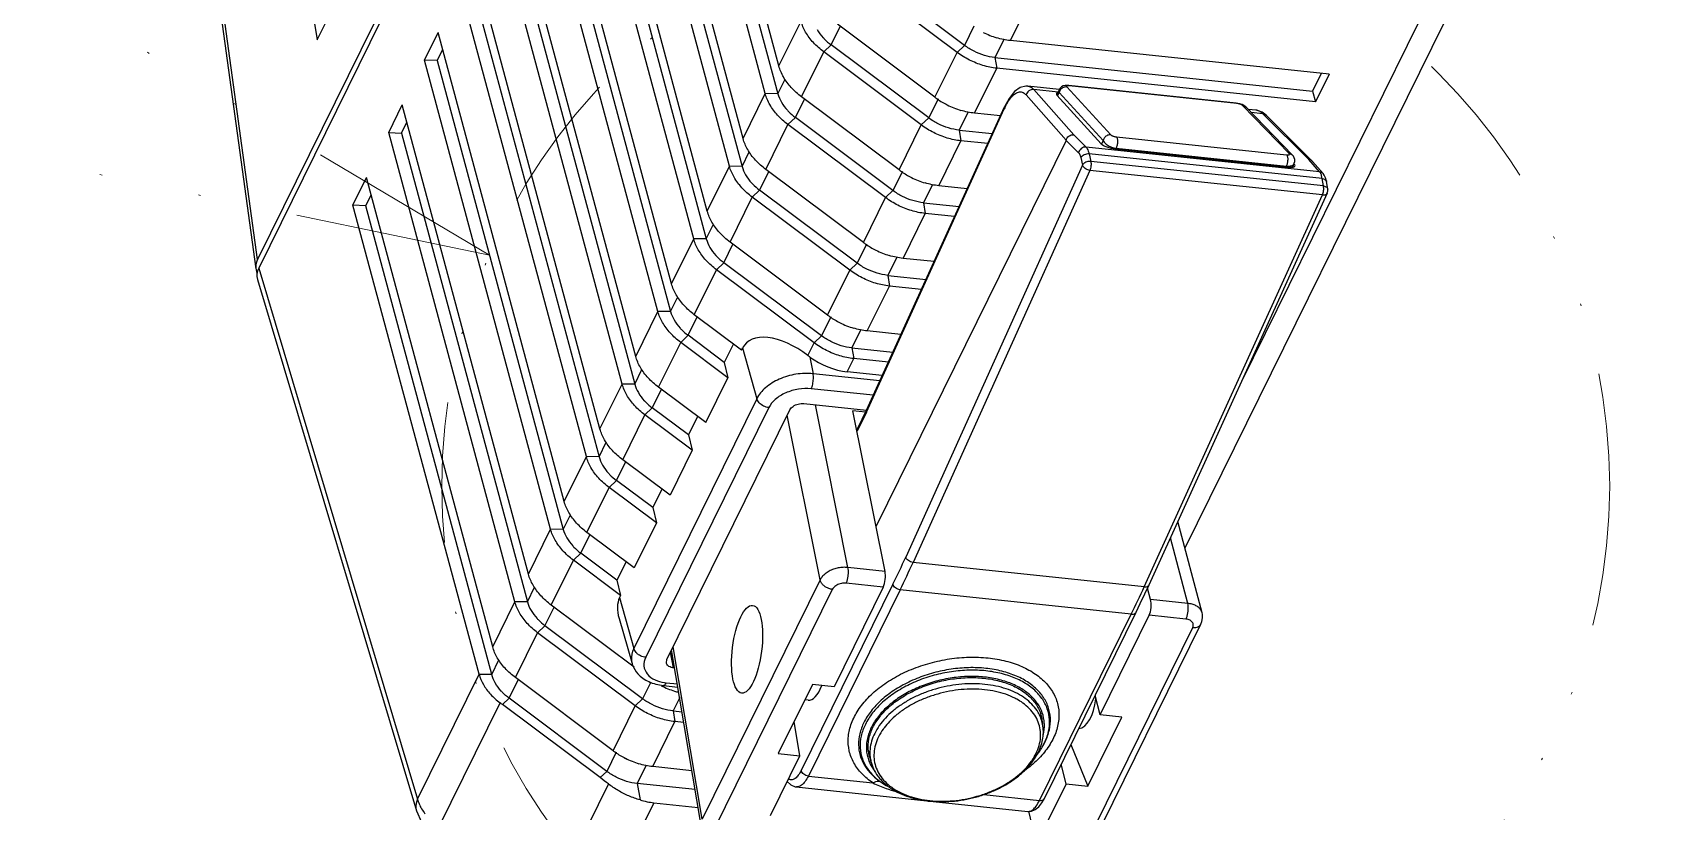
# Model space of a CAD drawing. Header units: millimetres. Extents: x 10368 to 13229, y -13270 to -11269.
# Drawn here: x 12134.3 to 12207.5, y -13121.9 to -13086.6 of the extents above; entities that cross this region are included whole.
import ezdxf

# ---------------------------------------------------------------- set-up
doc = ezdxf.new("R2010")
doc.units = ezdxf.units.MM
doc.linetypes.add('DIVIDE', pattern=[31.75, 12.7, -6.35, 0, -6.35, 0, -6.35])
doc.layers.add('hatch', color=56, linetype='Continuous', lineweight=9)

# ---------------------------------------------------------------- blocks, each defined once
blk = doc.blocks.new('u59')
at = {"color": 7, "linetype": 'Continuous'}
for p, q in [((401.84, 857.296), (404.534, 862.768)), ((403.896, 856.446), (406.608, 861.953)), ((382.812, 860.187), (377.485, 849.366)), ((382.444, 860.034), (377.117, 849.213)), ((383.213, 856.443), (384.544, 859.146)), ((384.544, 859.146), (384.89, 857.684)), ((393.777, 847.645), (399.105, 858.465)), ((394.326, 847.212), (399.654, 858.032)), ((396.57, 857.876), (395.24, 855.173)), ((399.654, 858.032), (400.967, 850.235)), ((399.703, 858.32), (401.04, 850.383)), ((411.568, 858.406), (408.794, 852.773)), ((412.578, 857.66), (412.346, 858.179)), ((384.411, 857.192), (380.262, 848.764)), ((384.303, 857.3), (384.191, 857.1)), ((386.935, 856.925), (384.411, 857.192)), ((389.218, 857.234), (384.933, 857.687)), ((395.404, 856.58), (389.501, 857.204)), ((401.84, 857.296), (399.84, 857.508)), ((402.593, 856.426), (402.47, 857.171)), ((412.528, 857.133), (409.747, 851.486)), ((419.707, 833.107), (412.528, 857.133)), ((419.762, 833.619), (412.578, 857.662)), ((384.191, 857.1), (380.041, 848.672)), ((382.233, 856.547), (380.693, 853.419)), ((382.991, 854.662), (382.233, 856.547)), ((383.213, 856.443), (382.233, 856.547)), ((383.213, 856.443), (383.425, 855.546)), ((394.86, 856.088), (391.94, 856.396)), ((399.975, 856.702), (402.593, 856.426)), ((402.186, 855.599), (402.593, 856.426)), ((390.711, 847.66), (394.86, 856.088)), ((391.038, 847.412), (395.187, 855.84)), ((391.717, 856.258), (391.656, 856.305)), ((400.12, 855.845), (401.897, 855.658)), ((401.897, 855.658), (400.896, 853.625)), ((403.547, 855.011), (403.972, 855.875)), ((403.972, 855.875), (404.272, 856.16)), ((403.972, 855.875), (408.382, 852.571)), ((404.272, 856.16), (408.683, 852.857)), ((392.154, 854.914), (392.032, 855.423)), ((394.68, 851.941), (396.22, 855.069)), ((395.24, 855.173), (395.508, 853.624)), ((396.22, 855.069), (395.24, 855.173)), ((403.69, 854.941), (402.689, 852.908)), ((403.69, 854.941), (408.1, 851.637)), ((384.211, 854.639), (384.157, 854.536)), ((384.248, 854.707), (384.195, 854.605)), ((384.211, 854.639), (384.248, 854.707)), ((384.364, 853.254), (384.269, 853.748)), ((400.486, 853.668), (400.896, 853.625)), ((400.976, 853.142), (400.896, 853.625)), ((381.673, 853.316), (379.456, 848.813)), ((380.693, 853.419), (381.673, 853.316)), ((381.673, 853.316), (381.899, 852.445)), ((400.976, 853.142), (400.568, 853.185)), ((400.677, 852.535), (400.976, 853.142)), ((402.355, 852.59), (402.689, 852.908)), ((402.689, 852.908), (407.099, 849.604)), ((408.382, 852.571), (408.683, 852.857)), ((391.482, 847.542), (393.7, 852.045)), ((393.7, 852.045), (394.68, 851.941)), ((394.871, 852.655), (395.023, 852.639)), ((401.415, 851.993), (400.757, 852.063)), ((401.986, 851.841), (402.355, 852.59)), ((402.355, 852.59), (406.765, 849.287)), ((408.382, 852.571), (407.957, 851.707)), ((401.281, 851.87), (400.78, 851.923)), ((408.1, 851.637), (407.099, 849.604)), ((409.174, 851.495), (408.849, 850.834)), ((409.174, 851.495), (414.871, 830.29)), ((409.174, 851.495), (409.746, 851.49)), ((409.747, 851.486), (415.447, 830.266)), ((401.254, 850.818), (395.692, 839.521)), ((396.648, 839.42), (402.21, 850.717)), ((400.902, 851.201), (400.95, 851.196)), ((400.95, 851.196), (401.091, 850.487)), ((401.278, 850.967), (401.254, 850.818)), ((402.74, 851.157), (406.483, 848.353)), ((403.416, 848.966), (402.83, 850.996)), ((397.19, 839.017), (402.752, 850.314)), ((403.394, 848.017), (402.752, 850.314)), ((409.13, 850.239), (408.129, 848.206)), ((409.13, 850.239), (414.831, 829.014)), ((406.765, 849.287), (406.34, 848.423)), ((406.765, 849.287), (407.099, 849.604)), ((377.062, 848.7), (378.155, 844.572)), ((377.789, 848.989), (379.456, 848.813)), ((380.262, 848.764), (390.711, 847.66)), ((406.483, 848.353), (405.482, 846.32)), ((377.71, 848.277), (378.494, 845.318)), ((377.71, 848.277), (379.39, 848.099)), ((379.39, 848.099), (379.526, 847.586)), ((403.346, 847.92), (403.394, 848.017)), ((403.513, 847.227), (403.346, 847.92)), ((403.346, 847.92), (405.482, 846.32)), ((407.557, 848.211), (407.232, 847.55)), ((413.254, 827.006), (407.557, 848.211)), ((407.557, 848.211), (408.129, 848.206)), ((408.129, 848.206), (413.83, 826.981)), ((379.457, 847.436), (371.4, 829.708)), ((379.676, 847.525), (371.62, 829.798)), ((379.676, 847.525), (390.127, 846.421)), ((391.482, 847.542), (393.149, 847.366)), ((394.326, 847.212), (395.813, 839.766)), ((403.101, 846.391), (403.513, 847.227)), ((403.513, 847.227), (405.148, 846.002)), ((407.513, 846.955), (406.512, 844.922)), ((407.513, 846.955), (413.214, 825.73)), ((382.136, 828.687), (390.127, 846.421)), ((382.468, 828.449), (390.459, 846.184)), ((391.391, 846.831), (392.842, 839.563)), ((391.391, 846.831), (393.071, 846.654)), ((393.071, 846.654), (394.539, 839.297)), ((401.729, 844.636), (402.73, 846.669)), ((402.73, 846.669), (404.866, 845.069)), ((405.148, 846.002), (405.482, 846.32)), ((320.099, 728.519), (377.836, 845.779)), ((405.148, 846.002), (404.723, 845.139)), ((383.208, 827.33), (391.8, 844.782)), ((404.866, 845.069), (403.865, 843.036)), ((405.94, 844.927), (405.615, 844.265)), ((411.637, 823.722), (405.94, 844.927)), ((405.94, 844.927), (406.512, 844.922)), ((406.512, 844.922), (412.213, 823.697)), ((401.484, 843.107), (401.896, 843.943)), ((401.896, 843.943), (401.729, 844.636)), ((401.729, 844.636), (403.865, 843.036)), ((401.896, 843.943), (403.531, 842.718)), ((400.112, 841.352), (401.113, 843.385)), ((401.113, 843.385), (403.249, 841.785)), ((405.896, 843.671), (404.895, 841.638)), ((405.896, 843.671), (411.597, 822.446)), ((403.531, 842.718), (403.106, 841.855)), ((403.531, 842.718), (403.865, 843.036)), ((403.249, 841.785), (402.248, 839.752)), ((400.279, 840.659), (400.112, 841.352)), ((400.112, 841.352), (402.248, 839.752)), ((404.323, 841.643), (403.998, 840.981)), ((410.02, 820.438), (404.323, 841.643)), ((404.323, 841.643), (404.895, 841.638)), ((404.895, 841.638), (410.596, 820.413)), ((392.225, 839.528), (392.669, 840.43)), ((392.236, 839.622), (392.659, 840.482)), ((399.867, 839.823), (400.279, 840.659)), ((400.279, 840.659), (401.914, 839.434)), ((404.279, 840.387), (403.278, 838.354)), ((404.279, 840.387), (409.98, 819.162)), ((392.236, 839.622), (386.001, 825.903)), ((392.272, 839.623), (392.842, 839.563)), ((399.496, 840.101), (398.495, 838.068)), ((399.496, 840.101), (401.632, 838.501)), ((401.914, 839.434), (402.248, 839.752)), ((392.227, 839.531), (385.993, 825.815)), ((391.924, 838.865), (394.732, 838.568)), ((395.064, 839.242), (392.228, 839.541)), ((397.831, 836.72), (397.19, 839.017)), ((401.914, 839.434), (401.489, 838.571)), ((321.196, 728.403), (375.279, 838.242)), ((391.624, 838.205), (394.647, 837.886)), ((401.632, 838.501), (400.631, 836.468)), ((402.706, 838.359), (402.381, 837.697)), ((408.403, 817.154), (402.706, 838.359)), ((402.706, 838.359), (403.278, 838.354)), ((403.278, 838.354), (408.979, 817.129)), ((391.244, 837.37), (392.811, 837.204)), ((391.516, 837.967), (393.104, 837.799)), ((393.104, 837.799), (392.811, 837.204)), ((394.786, 837.132), (394.647, 837.886)), ((398.25, 836.539), (398.662, 837.375)), ((398.662, 837.375), (398.495, 838.068)), ((398.495, 838.068), (400.631, 836.468)), ((398.662, 837.375), (400.297, 836.15)), ((392.891, 836.721), (391.039, 836.917)), ((392.483, 835.894), (392.891, 836.721)), ((392.891, 836.721), (392.811, 837.204)), ((394.885, 837.059), (394.604, 836.487)), ((397.879, 836.817), (397.831, 836.72)), ((397.879, 836.817), (400.015, 835.216)), ((402.661, 837.103), (401.661, 835.07)), ((402.661, 837.103), (408.363, 815.878)), ((390.674, 836.114), (392.195, 835.953)), ((392.195, 835.953), (391.194, 833.92)), ((393.845, 835.307), (394.27, 836.17)), ((394.27, 836.17), (394.604, 836.487)), ((394.27, 836.17), (398.68, 832.866)), ((394.604, 836.487), (399.014, 833.184)), ((400.297, 836.15), (399.872, 835.287)), ((400.297, 836.15), (400.631, 836.468)), ((393.988, 835.236), (392.987, 833.203)), ((393.988, 835.236), (398.398, 831.932)), ((400.015, 835.216), (399.014, 833.184)), ((401.089, 835.075), (400.764, 834.413)), ((406.786, 813.87), (401.089, 835.075)), ((401.089, 835.075), (401.661, 835.07)), ((401.661, 835.07), (407.362, 813.845)), ((389.746, 834.073), (391.194, 833.92)), ((391.274, 833.437), (391.194, 833.92)), ((401.044, 833.818), (400.043, 831.786)), ((401.044, 833.818), (406.746, 812.594)), ((336.591, 664.301), (419.707, 833.107)), ((391.274, 833.437), (389.54, 833.62)), ((390.866, 832.61), (391.274, 833.437)), ((392.653, 832.886), (392.987, 833.203)), ((392.987, 833.203), (397.397, 829.899)), ((398.68, 832.866), (399.014, 833.184)), ((423.321, 807.861), (419.836, 833.138)), ((336.658, 663.944), (419.76, 832.721)), ((389.175, 832.817), (390.578, 832.669)), ((390.578, 832.669), (389.577, 830.636)), ((392.228, 832.022), (392.653, 832.886)), ((392.653, 832.886), (397.063, 829.582)), ((398.68, 832.866), (398.255, 832.003)), ((419.76, 832.721), (423.243, 807.46)), ((392.371, 831.952), (391.37, 829.919)), ((392.371, 831.952), (396.781, 828.648)), ((398.398, 831.932), (397.397, 829.899)), ((399.472, 831.791), (399.147, 831.129)), ((405.169, 810.586), (399.472, 831.791)), ((399.472, 831.791), (400.043, 831.786)), ((400.043, 831.786), (405.745, 810.561)), ((388.248, 830.776), (389.577, 830.636)), ((389.657, 830.153), (388.042, 830.324)), ((389.249, 829.326), (389.657, 830.153)), ((389.657, 830.153), (389.577, 830.636)), ((399.427, 830.534), (398.426, 828.501)), ((399.427, 830.534), (405.129, 809.31)), ((414.871, 830.29), (414.623, 829.788)), ((415.447, 830.266), (414.831, 829.014)), ((414.871, 830.29), (415.447, 830.266)), ((371.377, 829.536), (371.432, 829.199)), ((371.575, 829.395), (371.63, 829.059)), ((371.575, 829.395), (382.091, 828.284)), ((371.62, 829.798), (382.136, 828.687)), ((387.677, 829.52), (388.961, 829.385)), ((388.961, 829.385), (387.96, 827.352)), ((390.611, 828.738), (391.036, 829.602)), ((391.036, 829.602), (391.37, 829.919)), ((391.036, 829.602), (395.446, 826.298)), ((391.37, 829.919), (395.78, 826.615)), ((397.063, 829.582), (396.638, 828.719)), ((397.063, 829.582), (397.397, 829.899)), ((372.073, 828.28), (371.585, 828.832)), ((371.63, 829.059), (382.167, 827.945)), ((371.75, 828.747), (372.237, 828.197)), ((371.75, 828.747), (382.306, 827.632)), ((390.754, 828.668), (389.753, 826.635)), ((390.754, 828.668), (395.164, 825.364)), ((396.781, 828.648), (395.78, 826.615)), ((372.073, 828.28), (372.084, 828.269)), ((372.084, 828.268), (374.166, 826.194)), ((372.237, 828.197), (374.318, 826.125)), ((372.97, 828.542), (372.894, 828.406)), ((372.909, 828.39), (372.894, 828.406)), ((372.909, 828.39), (372.991, 828.544)), ((372.909, 828.39), (372.909, 828.39)), ((372.969, 828.005), (375.074, 825.83)), ((373.125, 827.931), (375.23, 825.756)), ((380.99, 827.718), (373.176, 828.544)), ((380.934, 827.173), (373.239, 827.986)), ((373.252, 828.497), (373.272, 828.534)), ((380.947, 827.684), (373.252, 828.497)), ((382.167, 827.945), (382.091, 828.284)), ((382.544, 828.111), (382.468, 828.449)), ((383.208, 827.33), (382.644, 827.891)), ((397.855, 828.506), (397.53, 827.845)), ((403.552, 807.301), (397.855, 828.506)), ((397.855, 828.506), (398.426, 828.501)), ((398.426, 828.501), (404.128, 807.277)), ((380.947, 827.684), (380.966, 827.721)), ((381.53, 827.336), (381.608, 827.497)), ((383.525, 825.172), (381.53, 827.336)), ((383.623, 825.289), (381.626, 827.483)), ((382.866, 827.074), (382.306, 827.632)), ((385.015, 825.278), (383.205, 827.323)), ((386.75, 827.48), (387.96, 827.352)), ((388.04, 826.869), (387.96, 827.352)), ((397.81, 827.25), (396.809, 825.217)), ((397.81, 827.25), (403.512, 806.026)), ((383.183, 824.916), (381.189, 827.079)), ((384.674, 825.03), (382.866, 827.074)), ((388.04, 826.869), (386.544, 827.027)), ((387.632, 826.042), (388.04, 826.869)), ((389.419, 826.317), (389.753, 826.635)), ((389.753, 826.635), (394.163, 823.331)), ((395.446, 826.298), (395.78, 826.615)), ((413.254, 827.006), (413.006, 826.504)), ((413.83, 826.981), (413.214, 825.73)), ((413.83, 826.981), (413.254, 827.006)), ((374.166, 826.194), (374.343, 826.057)), ((374.318, 826.125), (374.843, 826.069)), ((374.616, 825.967), (374.978, 825.929)), ((375.448, 825.657), (375.515, 825.647)), ((375.487, 825.663), (375.515, 825.647)), ((375.487, 825.663), (383.064, 824.862)), ((375.515, 825.647), (383.092, 824.847)), ((386.179, 826.224), (387.344, 826.101)), ((387.344, 826.101), (386.343, 824.068)), ((388.994, 825.454), (389.419, 826.317)), ((389.419, 826.317), (393.829, 823.014)), ((395.446, 826.298), (395.021, 825.434)), ((371.324, 824.338), (371.94, 825.59)), ((371.675, 824.301), (372.069, 825.101)), ((372.069, 825.101), (371.94, 825.59)), ((371.94, 825.59), (386.343, 824.068)), ((386.423, 823.585), (372.069, 825.101)), ((383.517, 825.027), (384.942, 824.876)), ((383.525, 825.172), (383.592, 825.322)), ((383.526, 825.043), (383.631, 825.274)), ((383.573, 825.147), (384.674, 825.03)), ((389.137, 825.384), (388.136, 823.351)), ((389.137, 825.384), (393.547, 822.08)), ((395.164, 825.364), (394.163, 823.331)), ((396.238, 825.222), (395.913, 824.561)), ((401.935, 804.017), (396.238, 825.222)), ((396.238, 825.222), (396.809, 825.217)), ((396.809, 825.217), (402.511, 803.993)), ((371.324, 824.338), (385.727, 822.817)), ((383.064, 824.862), (383.092, 824.847)), ((386.015, 822.758), (386.423, 823.585)), ((386.423, 823.585), (386.343, 824.068)), ((396.193, 823.966), (395.192, 821.933)), ((396.193, 823.966), (401.895, 802.741)), ((411.637, 823.722), (411.389, 823.22)), ((412.213, 823.697), (411.597, 822.446)), ((411.637, 823.722), (412.213, 823.697)), ((385.727, 822.817), (384.726, 820.784)), ((387.377, 822.17), (387.802, 823.033)), ((387.802, 823.033), (388.136, 823.351)), ((387.802, 823.033), (392.212, 819.729)), ((388.136, 823.351), (392.546, 820.047)), ((393.829, 823.014), (393.404, 822.15)), ((393.829, 823.014), (394.163, 823.331)), ((417.06, 822.79), (416.444, 821.539)), ((420.462, 801.812), (417.06, 822.79))]:
    blk.add_line(p, q, dxfattribs=at)
for points in [[(384.933, 857.686), (384.774, 857.677), (384.602, 857.607), (384.446, 857.481), (384.303, 857.3)], [(395.812, 856.336), (395.654, 856.488), (395.45, 856.573), (395.403, 856.58)], [(377.117, 849.213), (377.072, 849.103), (377.04, 848.937), (377.047, 848.772), (377.062, 848.7)], [(380.041, 848.672), (379.854, 848.287), (379.643, 847.841), (379.457, 847.436)], [(371.432, 829.2), (371.466, 829.055), (371.536, 828.898), (371.585, 828.832)], [(372.909, 828.389), (372.893, 828.355), (372.874, 828.28), (372.874, 828.198), (372.896, 828.117), (372.935, 828.046), (372.969, 828.005)], [(374.343, 826.057), (374.577, 825.973), (374.617, 825.967)], [(375.074, 825.83), (375.107, 825.8), (375.171, 825.755)], [(375.171, 825.755), (375.251, 825.715), (375.348, 825.681), (375.448, 825.657)], [(384.94, 824.877), (385.026, 824.873), (385.291, 824.941), (385.544, 825.124), (385.788, 825.43), (385.993, 825.815)], [(383.092, 824.847), (383.18, 824.843), (383.258, 824.849), (383.34, 824.871), (383.423, 824.916), (383.489, 824.982), (383.526, 825.043)]]:
    blk.add_lwpolyline(points, dxfattribs=at)
for centre, radius, start, end in [((427.995, 887.823), 39.563, 232.47543, 233.15878), ((389.883, 853.952), 2.946, 53.00525, 54.68725), ((390.018, 854.132), 2.72, 51.37754, 53.002), ((387.007, 853.19), 3.148, 144.47919, 149.72545), ((387.195, 853.059), 3.378, 142.88227, 144.52007), ((386.745, 853.882), 2.544, 151.60855, 153.77804), ((390.485, 854.78), 1.677, 22.57008, 22.76431), ((390.477, 854.777), 1.685, 11.54557, 22.56156), ((390.503, 854.782), 1.659, 4.5664, 11.56486), ((401.436, 851.932), 3.758, 63.18867, 73.22859), ((401.435, 851.921), 3.769, 55.14659, 63.25368), ((401.505, 852.025), 3.643, 53.16396, 55.11495), ((386.83, 853.295), 2.943, 149.76854, 151.34188), ((385.906, 853.79), 1.715, 181.21297, 183.05207), ((385.956, 853.799), 1.69, 181.76907, 183.16354), ((385.897, 854.061), 1.658, 190.87621, 201.62599), ((385.928, 853.798), 1.661, 183.1609, 192.86755), ((385.952, 853.802), 1.686, 192.83985, 199.04327), ((388.547, 855.937), 3.995, 310.94765, 312.76494), ((388.574, 855.945), 4.04, 312.14111, 312.47392), ((431.968, 883.939), 38.837, 233.16147, 233.36706), ((399.867, 848.799), 3.6, 73.2587, 76.24998), ((399.819, 848.648), 3.758, 63.18867, 73.22859), ((401.08, 849.959), 1.921, 81.09507, 83.98808), ((401.778, 850.693), 1.094, 16.10562, 19.15398), ((420.224, 829.11), 44.534, 153.8113, 155.5745), ((426.447, 830.076), 39.828, 153.79994, 155.77038), ((426.453, 829.986), 39.471, 153.79995, 155.77117), ((392.111, 839.585), 0.128, 335.15063, 339.9491), ((388.683, 828.829), 10.305, 52.99605, 53.68047), ((391.734, 832.227), 3.758, 63.18867, 73.22859), ((391.733, 832.216), 3.769, 55.14659, 63.25368), ((391.803, 832.32), 3.643, 53.16396, 55.11495), ((390.117, 828.943), 3.758, 63.18867, 73.22859), ((390.116, 828.932), 3.769, 55.14659, 63.25368), ((390.186, 829.036), 3.643, 53.16396, 55.11495), ((371.674, 829.584), 0.3, 155.56519, 189.28935), ((388.5, 825.659), 3.758, 63.18867, 73.22859), ((388.499, 825.648), 3.769, 55.14659, 63.25368), ((388.569, 825.752), 3.643, 53.16396, 55.11495), ((374.658, 826.369), 0.404, 255.82654, 263.94664), ((382.839, 827.339), 3.473, 334.20875, 335.57286), ((386.883, 822.375), 3.758, 63.18867, 73.22859), ((386.882, 822.364), 3.769, 55.14659, 63.25368), ((386.952, 822.468), 3.643, 53.16396, 55.11495), ((385.266, 819.091), 3.758, 63.18867, 73.22859)]:
    blk.add_arc(centre, radius, start, end, dxfattribs=at)
for centre, major_axis, ratio, start_param, end_param in [((402.238, 854.881), (2.6, -1.502), 0.736049, 1.891027, 2.114602), ((382.732, 851.927), (-0.075, 2.015), 0.448196, 0.031392, 1.21617), ((394.696, 850.663), (0.169, 1.993), 0.364433, -0.007323, 0.870179), ((379.549, 848.438), (0.042, 0.498), 0.364433, 0.750087, 2.347064), ((401.133, 849.711), (2.149, -1.864), 0.522124, 0.136328, 0.678734), ((391.551, 847.169), (0.062, 0.496), 0.330706, 0.764207, 2.361183), ((393.479, 835.766), (2.289, -1.235), 0.714452, 1.376679, 2.092267), ((395.57, 838.414), (2.149, -1.864), 0.522124, -1.44033, 0.136328), ((418.306, 833.253), (1.468, 0.319), 0.643301, 5.810828, 6.331814), ((418.359, 832.867), (1.468, 0.319), 0.643301, 5.810828, 6.447226), ((373.361, 828.356), (0.5, -0.126), 0.295298, 8.304514, 9.874625), ((381.16, 827.532), (0.495, -0.121), 0.302643, 0.422854, 1.992965), ((385.06, 825.231), (-1.848, 2.106), 0.083674, 0.034677, 0.060855), ((383.156, 825.338), (0.493, -0.117), 0.296243, -0.457441, 0.40934)]:
    blk.add_ellipse(centre, major_axis=major_axis, ratio=ratio, start_param=start_param, end_param=end_param, dxfattribs=at)
blk.add_ellipse((397.629, 850.353), major_axis=(0.25, 1.985), ratio=0.330706, dxfattribs=at)
for points, start_tangent, end_tangent in [([(384.411, 857.192), (384.31, 857.186), (384.23, 857.149), (384.191, 857.1)], (-0.994465, 0.105072), (-0.447458, -0.894305)), ([(384.865, 857.684), (384.715, 857.61), (384.56, 857.443), (384.411, 857.192)], (-0.985773, -0.168084), (-0.441787, -0.89712)), ([(391.249, 856.558), (391.13, 856.642), (390.744, 856.861), (390.307, 857.033), (389.829, 857.157), (389.319, 857.23), (388.788, 857.251), (388.246, 857.219), (387.703, 857.137), (387.169, 857.006), (386.654, 856.827), (386.167, 856.606), (385.718, 856.344), (385.315, 856.047), (384.967, 855.721), (384.681, 855.372), (384.507, 855.091)], (-0.799329, 0.600893), (-0.47538, -0.87978)), ([(390.903, 856.722), (390.73, 856.817), (390.316, 856.992), (389.857, 857.121), (389.363, 857.2), (388.843, 857.228), (388.309, 857.204), (387.772, 857.129), (387.241, 857.005), (386.729, 856.833), (386.245, 856.618), (385.799, 856.364), (385.401, 856.075), (385.059, 855.759), (384.778, 855.421), (384.749, 855.378)], (-0.858962, 0.51204), (-0.564552, -0.825398)), ([(384.933, 857.685), (384.868, 857.684), (384.865, 857.684)], (-0.993779, 0.111371), (-0.985773, -0.168084)), ([(402.47, 857.171), (402.971, 856.989), (403.452, 856.745), (403.896, 856.446)], (0.959788, -0.280727), (0.793136, -0.609045)), ([(412.528, 857.133), (412.452, 857.347), (412.342, 857.568), (412.195, 857.79)], (-0.269349, 0.963043), (-0.59535, 0.803466)), ([(412.528, 857.133), (412.602, 857.536), (412.577, 857.66)], (0.415063, 0.909792), (-0.290828, 0.956775)), ([(391.94, 856.396), (392.442, 855.98), (392.804, 855.491), (393.011, 854.947), (393.054, 854.367), (392.934, 853.772), (392.653, 853.182), (392.222, 852.617), (391.655, 852.098), (390.972, 851.64), (390.197, 851.262), (389.356, 850.975), (388.478, 850.789), (387.594, 850.712), (386.734, 850.745), (385.928, 850.888), (385.204, 851.135), (384.587, 851.478)], (0.83373, -0.552172), (-0.820669, 0.571403)), ([(391.94, 856.396), (391.349, 856.651), (390.887, 856.786)], (-0.884002, 0.467484), (-0.970901, 0.239482)), ([(391.688, 854.315), (391.828, 854.676), (391.892, 855.037), (391.88, 855.391), (391.791, 855.731), (391.627, 856.05), (391.393, 856.341), (391.092, 856.598), (390.903, 856.722)], (0.441734, 0.897146), (-0.858962, 0.51204)), ([(391.59, 856.247), (391.457, 856.383), (391.249, 856.558)], (-0.668093, 0.744077), (-0.799329, 0.600893)), ([(391.586, 856.356), (391.25, 856.563)], (-0.815965, 0.578102), (-0.880608, 0.473846)), ([(391.94, 856.396), (391.806, 856.331), (391.678, 856.318)], (-0.826756, -0.562561), (-0.991193, 0.132428)), ([(394.86, 856.088), (395.011, 856.339), (395.171, 856.505), (395.335, 856.578), (395.403, 856.579)], (0.441799, 0.897114), (0.994346, -0.106192)), ([(402.593, 856.426), (403.073, 856.328), (403.542, 856.14), (403.972, 855.875)], (0.994465, -0.105072), (0.800328, -0.599562)), ([(384.587, 851.478), (384.097, 851.905), (383.753, 852.402), (383.565, 852.951), (383.541, 853.533), (383.68, 854.129), (383.98, 854.717), (384.428, 855.278), (385.009, 855.792), (385.111, 855.866)], (-0.820669, 0.571403), (0.812225, 0.583344)), ([(391.678, 856.318), (391.583, 856.353)], (-0.991193, 0.132428), (-0.836443, 0.548054)), ([(392.032, 855.423), (391.911, 855.766), (391.719, 856.088), (391.59, 856.247)], (-0.233121, 0.972448), (-0.668093, 0.744077)), ([(392.282, 853.75), (392.471, 854.281), (392.515, 854.808), (392.414, 855.314), (392.171, 855.781), (391.794, 856.193), (391.716, 856.258)], (0.441734, 0.897146), (-0.781229, 0.624244)), ([(392.352, 853.67), (392.535, 854.171), (392.591, 854.67), (392.519, 855.152), (392.321, 855.603), (392.002, 856.01), (391.717, 856.258)], (0.441734, 0.897146), (-0.79865, 0.601796)), ([(392.101, 855.458), (391.912, 855.795), (391.865, 855.86)], (-0.391682, 0.9201), (-0.608258, 0.79374)), ([(394.86, 856.088), (394.969, 856.06), (395.069, 856.003), (395.145, 855.926), (395.187, 855.84)], (0.994465, -0.105072), (0.240274, -0.970705)), ([(395.187, 855.84), (395.315, 856.053), (395.452, 856.194), (395.591, 856.257), (395.727, 856.237), (395.756, 856.221)], (0.441863, 0.897083), (0.853236, -0.521525)), ([(401.897, 855.658), (402.521, 855.531)], (0.994465, -0.105072), (0.957663, -0.28789)), ([(384.463, 855.006), (384.334, 854.688), (384.258, 854.369), (384.237, 854.055), (384.269, 853.748)], (-0.441734, -0.897146), (0.188507, -0.982072)), ([(384.566, 855.067), (384.427, 854.707), (384.363, 854.346), (384.375, 853.991), (384.464, 853.652), (384.627, 853.333), (384.862, 853.042), (385.163, 852.784), (385.437, 852.612)], (-0.441734, -0.897146), (0.876137, -0.482062)), ([(384.749, 855.378), (384.566, 855.067)], (-0.564552, -0.825398), (-0.441734, -0.897146)), ([(391.861, 854.157), (392.001, 854.516), (392.07, 854.876), (392.066, 855.229), (392.032, 855.423)], (0.441734, 0.897146), (-0.233052, 0.972464)), ([(392.232, 854.654), (392.235, 854.88), (392.141, 855.356), (392.101, 855.458)], (0.074696, 0.997206), (-0.391682, 0.9201)), ([(384.157, 854.536), (383.966, 853.998), (383.92, 853.464), (384.023, 852.951), (384.269, 852.478), (384.651, 852.06), (385.156, 851.712), (385.766, 851.445), (386.461, 851.269), (387.217, 851.189), (388.009, 851.208), (388.809, 851.326), (389.589, 851.538), (390.325, 851.838), (390.99, 852.215), (391.562, 852.656), (392.021, 853.147), (392.352, 853.67)], (-0.441734, -0.897146), (0.441734, 0.897146)), ([(384.195, 854.605), (384.006, 854.074), (383.961, 853.547), (384.062, 853.041), (384.305, 852.574), (384.682, 852.162), (385.18, 851.818), (385.783, 851.555), (386.469, 851.381), (387.215, 851.302), (387.996, 851.321), (388.785, 851.437), (389.556, 851.647), (390.282, 851.943), (390.938, 852.315), (391.502, 852.75), (391.955, 853.234), (392.282, 853.75)], (-0.441734, -0.897146), (0.441734, 0.897146)), ([(384.245, 854.234), (384.236, 854.195), (384.191, 853.754)], (-0.23619, -0.971707), (0.021217, -0.999775)), ([(391.432, 853.901), (391.476, 853.962), (391.688, 854.315)], (0.600896, 0.799327), (0.441734, 0.897146)), ([(392.156, 854.914), (392.124, 854.416), (391.944, 853.895)], (0.079597, -0.996827), (-0.441734, -0.897146)), ([(392.015, 853.888), (392.192, 854.384), (392.232, 854.654)], (0.441734, 0.897146), (0.074696, 0.997206)), ([(384.193, 853.699), (384.287, 853.223), (384.403, 852.965)], (0.053292, -0.998579), (0.479244, -0.877682)), ([(384.356, 853.45), (384.475, 853.206), (384.692, 852.909), (384.974, 852.643), (385.314, 852.413), (385.708, 852.222), (386.147, 852.074), (386.624, 851.973), (387.13, 851.92), (387.654, 851.915), (388.188, 851.96), (388.721, 852.053), (389.244, 852.192), (389.747, 852.375), (390.22, 852.599), (390.655, 852.859), (391.043, 853.151), (391.377, 853.468), (391.652, 853.806), (391.861, 854.157)], (0.368296, -0.929709), (0.441734, 0.897146)), ([(385.437, 852.612), (385.525, 852.566), (385.939, 852.39), (386.398, 852.262), (386.892, 852.183), (387.412, 852.155), (387.946, 852.178), (388.483, 852.253), (389.014, 852.378), (389.526, 852.549), (390.01, 852.764), (390.455, 853.019), (390.854, 853.307), (391.196, 853.624), (391.432, 853.901)], (0.876137, -0.482062), (0.600896, 0.799327)), ([(391.944, 853.895), (391.62, 853.391), (391.259, 853.005)], (-0.441734, -0.897146), (-0.734053, -0.679093)), ([(391.302, 852.966), (391.711, 853.406), (392.015, 853.888)], (0.737582, 0.675258), (0.441734, 0.897146)), ([(400.896, 853.625), (401.52, 853.498), (402.131, 853.254), (402.689, 852.908)], (0.994465, -0.105072), (0.800328, -0.599562)), ([(391.165, 852.92), (390.596, 852.502), (389.937, 852.153), (389.211, 851.886), (388.446, 851.711), (387.673, 851.636), (386.92, 851.662), (386.218, 851.79), (385.592, 852.013), (385.066, 852.324), (384.662, 852.71), (384.394, 853.158), (384.358, 853.252)], (-0.75522, -0.655472), (-0.326291, 0.945269)), ([(384.403, 852.965), (384.516, 852.784), (384.87, 852.396), (385.338, 852.072), (385.905, 851.824), (386.55, 851.66), (387.252, 851.586), (387.987, 851.604), (388.73, 851.714), (389.455, 851.911), (390.137, 852.19), (390.754, 852.54), (391.285, 852.95)], (0.479244, -0.877682), (0.741491, 0.670962)), ([(400.976, 853.142), (401.456, 853.044), (401.925, 852.856), (402.355, 852.59)], (0.994465, -0.105072), (0.800328, -0.599562)), ([(409.747, 851.486), (409.552, 851.947), (409.228, 852.384), (408.794, 852.773)], (-0.259432, 0.965761), (-0.802474, 0.596687)), ([(408.382, 852.571), (408.695, 852.295)], (0.800328, -0.599562), (0.694739, -0.719262)), ([(408.695, 852.295), (408.743, 852.244), (409.013, 851.878)], (0.694739, -0.719262), (0.498571, -0.866849)), ([(401.281, 851.87), (401.37, 851.982), (401.414, 851.987)], (0.441734, 0.897146), (0.994224, -0.107327)), ([(402.291, 851.109), (402.143, 851.47), (401.785, 851.737), (401.378, 851.857)], (-0.089221, 0.996012), (-0.987893, 0.155138)), ([(402.078, 851.816), (401.415, 851.993)], (-0.907376, 0.42032), (-0.994465, 0.105072)), ([(402.57, 851.46), (402.078, 851.816)], (-0.664799, 0.747022), (-0.907376, 0.42032)), ([(402.812, 851.052), (402.57, 851.46)], (-0.327973, 0.944687), (-0.664799, 0.747022)), ([(408.1, 851.637), (408.57, 851.212)], (0.800328, -0.599562), (0.673612, -0.739085)), ([(409.013, 851.878), (409.174, 851.495)], (0.498571, -0.866849), (0.259432, -0.965761)), ([(400.95, 851.196), (401.161, 851.127), (401.273, 850.989), (401.278, 850.967)], (0.994465, -0.105072), (0.166885, -0.985976)), ([(402.21, 850.717), (402.291, 851.109)], (0.441734, 0.897146), (-0.089221, 0.996012)), ([(402.21, 850.717), (402.447, 850.647), (402.532, 850.597)], (0.994465, -0.105072), (0.82529, -0.564709)), ([(402.532, 850.597), (402.644, 850.5)], (0.82529, -0.564709), (0.675265, -0.737575)), ([(402.752, 850.314), (402.859, 850.838), (402.829, 850.996)], (0.441734, 0.897146), (-0.284383, 0.958711)), ([(408.57, 851.212), (408.921, 850.736)], (0.673612, -0.739085), (0.498589, -0.866839)), ([(408.921, 850.736), (409.13, 850.239)], (0.498589, -0.866839), (0.259432, -0.965761)), ([(402.644, 850.5), (402.752, 850.314)], (0.675265, -0.737575), (0.268877, -0.963175)), ([(377.485, 849.366), (377.342, 849.363), (377.222, 849.322), (377.137, 849.248), (377.117, 849.213)], (-0.994465, 0.105072), (-0.439835, -0.898079)), ([(377.485, 849.366), (377.46, 849.292), (377.461, 849.219), (377.485, 849.151), (377.534, 849.091), (377.603, 849.043), (377.69, 849.008), (377.789, 848.989)], (-0.441502, -0.89726), (0.994446, -0.105246)), ([(407.078, 849.011), (406.765, 849.287)], (-0.694739, 0.719262), (-0.800328, 0.599562)), ([(407.099, 849.604), (407.569, 849.18), (407.92, 848.703), (408.129, 848.206)], (0.800328, -0.599562), (0.259432, -0.965761)), ([(377.062, 848.7), (377.104, 848.597), (377.2, 848.478), (377.338, 848.381), (377.511, 848.313), (377.71, 848.277)], (0.258132, -0.96611), (0.995455, -0.095237)), ([(377.789, 848.989), (377.742, 848.867), (377.708, 848.719), (377.691, 848.561), (377.691, 848.409), (377.71, 848.277)], (-0.441734, -0.897146), (0.226362, -0.974043)), ([(380.262, 848.764), (380.16, 848.759), (380.081, 848.721), (380.041, 848.672)], (-0.994465, 0.105072), (-0.447459, -0.894305)), ([(406.483, 848.353), (406.953, 847.928)], (0.800328, -0.599562), (0.673612, -0.739085)), ([(407.396, 848.594), (407.126, 848.96), (407.078, 849.011)], (-0.498571, 0.866849), (-0.694739, 0.719262)), ([(407.557, 848.211), (407.396, 848.594)], (-0.259432, 0.965761), (-0.498571, 0.866849)), ([(390.711, 847.66), (390.82, 847.633), (390.92, 847.576), (390.996, 847.499), (391.038, 847.412)], (0.994465, -0.105072), (0.240275, -0.970705)), ([(393.149, 847.366), (393.257, 847.363), (393.367, 847.377), (393.475, 847.407), (393.575, 847.451), (393.661, 847.507), (393.73, 847.573), (393.777, 847.645)], (0.994481, -0.104916), (0.441992, 0.897019)), ([(393.777, 847.645), (393.928, 847.61), (394.071, 847.542), (394.193, 847.446), (394.281, 847.332), (394.326, 847.212)], (0.994465, -0.105072), (0.18067, -0.983544)), ([(406.953, 847.928), (407.304, 847.452)], (0.673612, -0.739085), (0.498589, -0.866839)), ([(379.676, 847.525), (379.575, 847.521), (379.496, 847.486), (379.457, 847.436)], (-0.994353, 0.106125), (-0.420565, -0.907263)), ([(393.149, 847.366), (393.103, 847.244), (393.069, 847.096), (393.051, 846.938), (393.052, 846.786), (393.071, 846.654)], (-0.441734, -0.897146), (0.226362, -0.974043)), ([(393.071, 846.654), (393.286, 846.647), (393.508, 846.673), (393.723, 846.732), (393.922, 846.82), (394.094, 846.934), (394.231, 847.067), (394.326, 847.212)], (0.993391, -0.114783), (0.434608, 0.90062)), ([(407.304, 847.452), (407.513, 846.955)], (0.498589, -0.866839), (0.259432, -0.965761)), ([(390.127, 846.421), (390.237, 846.394), (390.338, 846.34), (390.416, 846.266), (390.459, 846.184)], (0.994575, -0.10402), (0.272427, -0.962176)), ([(405.482, 846.32), (405.952, 845.895), (406.303, 845.419), (406.512, 844.922)], (0.800328, -0.599562), (0.259432, -0.965761)), ([(405.461, 845.727), (405.148, 846.002)], (-0.694739, 0.719262), (-0.800328, 0.599562)), ([(405.779, 845.309), (405.509, 845.676), (405.461, 845.727)], (-0.498571, 0.866849), (-0.694739, 0.719262)), ([(404.866, 845.069), (405.336, 844.644)], (0.800328, -0.599562), (0.673612, -0.739085)), ([(405.94, 844.927), (405.779, 845.309)], (-0.259432, 0.965761), (-0.498571, 0.866849)), ([(405.336, 844.644), (405.687, 844.168)], (0.673612, -0.739085), (0.498589, -0.866839)), ([(405.687, 844.168), (405.896, 843.671)], (0.498589, -0.866839), (0.259432, -0.965761)), ([(403.844, 842.443), (403.531, 842.718)], (-0.694739, 0.719262), (-0.800328, 0.599562)), ([(403.865, 843.036), (404.335, 842.611), (404.686, 842.135), (404.895, 841.638)], (0.800328, -0.599562), (0.259432, -0.965761)), ([(403.249, 841.785), (403.719, 841.36)], (0.800328, -0.599562), (0.673612, -0.739085)), ([(404.162, 842.025), (403.892, 842.392), (403.844, 842.443)], (-0.498571, 0.866849), (-0.694739, 0.719262)), ([(404.323, 841.643), (404.162, 842.025)], (-0.259432, 0.965761), (-0.498571, 0.866849)), ([(403.719, 841.36), (404.069, 840.884)], (0.673612, -0.739085), (0.498589, -0.866839)), ([(404.069, 840.884), (404.279, 840.387)], (0.498589, -0.866839), (0.259432, -0.965761)), ([(392.231, 839.541), (392.231, 839.543), (392.236, 839.622)], (0.342557, 0.939497), (-0.195816, 0.980641)), ([(402.248, 839.752), (402.718, 839.327), (403.069, 838.851), (403.278, 838.354)], (0.800328, -0.599562), (0.259432, -0.965761)), ([(394.647, 837.886), (395.419, 837.911), (396.174, 838.135), (396.796, 838.523), (397.19, 839.017)], (0.994465, -0.105072), (0.441734, 0.897146)), ([(394.732, 838.568), (395.309, 838.586), (395.883, 838.756), (396.354, 839.051), (396.648, 839.42)], (0.994465, -0.105072), (0.441734, 0.897146)), ([(395.692, 839.521), (395.548, 839.363), (395.319, 839.261), (395.064, 839.242)], (-0.441734, -0.897146), (-0.994465, 0.105072)), ([(396.648, 839.42), (396.884, 839.349), (397.081, 839.202), (397.19, 839.017)], (0.994465, -0.105072), (0.268877, -0.963175)), ([(402.227, 839.159), (401.914, 839.434)], (-0.694739, 0.719262), (-0.800328, 0.599562)), ([(402.545, 838.741), (402.275, 839.108), (402.227, 839.159)], (-0.498571, 0.866849), (-0.694739, 0.719262)), ([(394.732, 838.568), (394.664, 838.362), (394.633, 838.114), (394.647, 837.886)], (-0.441734, -0.897146), (0.181486, -0.983394)), ([(401.632, 838.501), (402.102, 838.076)], (0.800328, -0.599562), (0.673612, -0.739085)), ([(402.706, 838.359), (402.545, 838.741)], (-0.259432, 0.965761), (-0.498571, 0.866849)), ([(402.102, 838.076), (402.452, 837.6)], (0.673612, -0.739085), (0.498589, -0.866839)), ([(402.452, 837.6), (402.662, 837.103)], (0.498589, -0.866839), (0.259432, -0.965761)), ([(392.811, 837.204), (393.435, 837.077), (394.045, 836.833), (394.604, 836.487)], (0.994465, -0.105072), (0.800328, -0.599562)), ([(392.891, 836.721), (393.371, 836.623), (393.84, 836.436), (394.27, 836.17)], (0.994465, -0.105072), (0.800328, -0.599562)), ([(392.195, 835.953), (392.819, 835.826)], (0.994465, -0.105072), (0.957663, -0.28789)), ([(400.61, 835.875), (400.297, 836.15)], (-0.694739, 0.719262), (-0.800328, 0.599562)), ([(400.631, 836.468), (401.101, 836.043), (401.452, 835.567), (401.661, 835.07)], (0.800328, -0.599562), (0.259432, -0.965761)), ([(400.015, 835.216), (400.485, 834.792)], (0.800328, -0.599562), (0.673612, -0.739085)), ([(400.928, 835.457), (400.658, 835.823), (400.61, 835.875)], (-0.498571, 0.866849), (-0.694739, 0.719262)), ([(401.089, 835.075), (400.928, 835.457)], (-0.259432, 0.965761), (-0.498571, 0.866849)), ([(400.485, 834.792), (400.835, 834.316)], (0.673612, -0.739085), (0.498589, -0.866839)), ([(391.194, 833.92), (391.818, 833.793), (392.428, 833.549), (392.987, 833.203)], (0.994465, -0.105072), (0.800328, -0.599562)), ([(400.835, 834.316), (401.045, 833.818)], (0.498589, -0.866839), (0.259432, -0.965761)), ([(391.274, 833.437), (391.754, 833.339), (392.223, 833.151), (392.653, 832.886)], (0.994465, -0.105072), (0.800328, -0.599562)), ([(399.014, 833.184), (399.484, 832.759), (399.835, 832.283), (400.044, 831.785)], (0.800328, -0.599562), (0.259432, -0.965761)), ([(390.578, 832.669), (391.202, 832.542)], (0.994465, -0.105072), (0.957663, -0.28789)), ([(398.993, 832.59), (398.68, 832.866)], (-0.694739, 0.719262), (-0.800328, 0.599562)), ([(399.311, 832.173), (399.041, 832.539), (398.993, 832.59)], (-0.498571, 0.866849), (-0.694739, 0.719262)), ([(398.398, 831.932), (398.868, 831.508)], (0.800328, -0.599562), (0.673612, -0.739085)), ([(398.868, 831.508), (399.218, 831.032)], (0.673612, -0.739085), (0.498589, -0.866839)), ([(399.472, 831.791), (399.311, 832.173)], (-0.259432, 0.965761), (-0.498571, 0.866849)), ([(399.218, 831.032), (399.428, 830.534)], (0.498589, -0.866839), (0.259432, -0.965761)), ([(389.577, 830.636), (390.201, 830.509), (390.811, 830.265), (391.37, 829.919)], (0.994465, -0.105072), (0.800328, -0.599562)), ([(389.657, 830.153), (390.136, 830.055), (390.606, 829.867), (391.036, 829.602)], (0.994465, -0.105072), (0.800328, -0.599562)), ([(371.575, 829.395), (371.494, 829.415), (371.43, 829.451), (371.389, 829.501), (371.378, 829.536)], (-0.992064, 0.125731), (-0.164002, 0.98646)), ([(371.62, 829.798), (371.539, 829.797), (371.469, 829.776), (371.418, 829.737), (371.4, 829.708)], (-0.994353, 0.106125), (-0.414736, -0.909942)), ([(371.62, 829.798), (371.59, 829.708), (371.57, 829.601), (371.565, 829.492), (371.575, 829.395)], (-0.412271, -0.911061), (0.191056, -0.981579)), ([(388.961, 829.385), (389.585, 829.258)], (0.994465, -0.105072), (0.957663, -0.28789)), ([(397.376, 829.306), (397.063, 829.582)], (-0.694739, 0.719262), (-0.800328, 0.599562)), ([(397.694, 828.889), (397.424, 829.255), (397.376, 829.306)], (-0.498571, 0.866849), (-0.694739, 0.719262)), ([(397.397, 829.899), (397.867, 829.475), (398.217, 828.999), (398.427, 828.501)], (0.800328, -0.599562), (0.259432, -0.965761)), ([(371.63, 829.059), (371.53, 829.087), (371.46, 829.139), (371.433, 829.199)], (-0.992064, 0.125731), (-0.168819, 0.985647)), ([(371.75, 828.747), (371.646, 828.782), (371.585, 828.831)], (-0.993721, 0.111884), (-0.663319, 0.748337)), ([(371.63, 829.059), (371.66, 828.927)], (0.170382, -0.985378), (0.286492, -0.958083)), ([(371.66, 828.927), (371.68, 828.868)], (0.286492, -0.958083), (0.365571, -0.930784)), ([(371.68, 828.868), (371.701, 828.822), (371.75, 828.747)], (0.365571, -0.930784), (0.669929, -0.742425)), ([(382.091, 828.284), (382.081, 828.381), (382.087, 828.49), (382.106, 828.597), (382.136, 828.687)], (-0.191056, 0.981579), (0.412271, 0.911061)), ([(382.136, 828.687), (382.223, 828.668), (382.307, 828.631), (382.381, 828.579), (382.436, 828.516), (382.468, 828.449)], (0.994575, -0.10402), (0.272427, -0.962176)), ([(396.781, 828.648), (397.25, 828.224)], (0.800328, -0.599562), (0.673612, -0.739085)), ([(397.855, 828.506), (397.694, 828.889)], (-0.259432, 0.965761), (-0.498571, 0.866849)), ([(372.084, 828.269), (372.135, 828.229), (372.237, 828.197)], (0.708906, -0.705303), (0.994465, -0.105072)), ([(373.252, 828.497), (373.153, 828.501), (373.065, 828.49), (372.991, 828.465), (372.935, 828.425), (372.909, 828.39)], (-0.993632, 0.112673), (-0.47313, -0.880993)), ([(373.125, 827.931), (373.054, 827.949), (372.992, 827.984), (372.969, 828.005)], (-0.994741, 0.10242), (-0.695291, 0.718728)), ([(373.239, 827.986), (373.2, 827.989), (373.166, 827.987), (373.139, 827.982), (373.121, 827.974), (373.112, 827.962), (373.113, 827.947), (373.125, 827.931)], (-0.994475, 0.104977), (0.695212, -0.718805)), ([(373.239, 827.986), (373.218, 828.021), (373.202, 828.073), (373.193, 828.138), (373.191, 828.213), (373.197, 828.291), (373.209, 828.368), (373.228, 828.438), (373.252, 828.497)], (-0.686713, 0.726928), (0.45201, 0.892013)), ([(382.091, 828.284), (382.181, 828.286), (382.272, 828.306), (382.356, 828.343), (382.424, 828.392), (382.468, 828.449)], (0.996457, -0.0841), (0.463507, 0.886093)), ([(382.167, 827.945), (382.281, 827.951), (382.393, 827.984), (382.485, 828.04), (382.544, 828.111)], (0.996457, -0.0841), (0.463507, 0.886093)), ([(382.306, 827.632), (382.251, 827.708), (382.204, 827.813), (382.167, 827.945)], (-0.70207, 0.712108), (-0.211485, 0.977381)), ([(382.306, 827.632), (382.418, 827.643), (382.521, 827.697), (382.601, 827.784), (382.644, 827.891)], (0.995172, -0.098145), (0.194685, 0.980866)), ([(382.644, 827.891), (382.605, 827.944), (382.571, 828.019), (382.544, 828.111)], (-0.708236, 0.705975), (-0.220153, 0.975465)), ([(397.25, 828.224), (397.601, 827.747)], (0.673612, -0.739085), (0.498589, -0.866839)), ([(380.934, 827.173), (380.913, 827.208), (380.897, 827.26), (380.888, 827.325), (380.886, 827.4), (380.892, 827.478), (380.905, 827.555), (380.924, 827.625), (380.947, 827.684)], (-0.686713, 0.726929), (0.452009, 0.892013)), ([(381.189, 827.079), (381.169, 827.096), (381.14, 827.114), (381.105, 827.13), (381.064, 827.145), (381.021, 827.158), (380.977, 827.167), (380.934, 827.173)], (-0.677855, 0.735195), (-0.994453, 0.10518)), ([(381.53, 827.336), (381.492, 827.405), (381.432, 827.473), (381.354, 827.536), (381.261, 827.591), (381.159, 827.635), (381.053, 827.666), (380.947, 827.684)], (-0.356428, 0.934323), (-0.995238, 0.097479)), ([(381.189, 827.079), (381.265, 827.081), (381.339, 827.102), (381.407, 827.142), (381.464, 827.197), (381.506, 827.263), (381.53, 827.336)], (0.994183, -0.107707), (0.192597, 0.981278)), ([(383.205, 827.323), (383.16, 827.219), (383.08, 827.135), (382.977, 827.084), (382.866, 827.074)], (-0.219366, -0.975643), (-0.994465, 0.105072)), ([(387.96, 827.352), (388.584, 827.225), (389.194, 826.981), (389.753, 826.635)], (0.994465, -0.105072), (0.800328, -0.599562)), ([(397.601, 827.747), (397.811, 827.25)], (0.498589, -0.866839), (0.259432, -0.965761)), ([(388.04, 826.869), (388.519, 826.771), (388.989, 826.583), (389.419, 826.317)], (0.994465, -0.105072), (0.800328, -0.599562)), ([(395.78, 826.615), (396.25, 826.191), (396.6, 825.715), (396.81, 825.217)], (0.800328, -0.599562), (0.259432, -0.965761)), ([(374.318, 826.125), (374.217, 826.156), (374.166, 826.194)], (-0.995172, 0.098145), (-0.710282, 0.703917)), ([(374.318, 826.125), (374.434, 826.031), (374.505, 825.995)], (0.706424, -0.707789), (0.927044, -0.374954)), ([(374.505, 825.995), (374.54, 825.983), (374.56, 825.977)], (0.927044, -0.374954), (0.969644, -0.244519)), ([(375.23, 825.756), (375.159, 825.773), (375.097, 825.809), (375.074, 825.83)], (-0.994741, 0.10242), (-0.69666, 0.717402)), ([(375.23, 825.756), (375.25, 825.739), (375.279, 825.722), (375.316, 825.706), (375.356, 825.691), (375.4, 825.679), (375.444, 825.669), (375.487, 825.663)], (0.6955, -0.718526), (0.994454, -0.105174)), ([(385.966, 825.828), (385.898, 825.697), (385.806, 825.541), (385.718, 825.418), (385.63, 825.317), (385.54, 825.237), (385.449, 825.179), (385.36, 825.147), (385.275, 825.138), (385.193, 825.153), (385.107, 825.195), (385.015, 825.278)], (-0.435301, -0.900285), (-0.662614, 0.748961)), ([(385.993, 825.815), (385.998, 825.826), (386.001, 825.903)], (0.419014, 0.90798), (-0.211568, 0.977363)), ([(387.344, 826.101), (387.968, 825.974)], (0.994465, -0.105072), (0.957663, -0.28789)), ([(395.759, 826.022), (395.446, 826.298)], (-0.694739, 0.719262), (-0.800328, 0.599562)), ([(396.077, 825.605), (395.807, 825.971), (395.759, 826.022)], (-0.498571, 0.866849), (-0.694739, 0.719262)), ([(383.103, 824.86), (383.137, 824.861), (383.165, 824.866), (383.184, 824.874), (383.194, 824.886), (383.194, 824.9), (383.183, 824.916)], (0.99979, -0.020476), (-0.677543, 0.735483)), ([(383.183, 824.916), (383.259, 824.917), (383.333, 824.939), (383.401, 824.978), (383.458, 825.033), (383.5, 825.099), (383.525, 825.172)], (0.994183, -0.107707), (0.192596, 0.981278)), ([(383.526, 825.043), (383.529, 825.048), (383.539, 825.107), (383.525, 825.172)], (0.41382, 0.910359), (-0.370326, 0.928902)), ([(384.674, 825.03), (384.786, 825.039), (384.889, 825.09), (384.97, 825.173), (385.015, 825.278)], (0.993721, -0.111884), (0.219469, 0.975619)), ([(384.94, 824.877), (384.873, 824.891), (384.777, 824.939), (384.674, 825.03)], (-0.993546, 0.113434), (-0.665105, 0.74675)), ([(395.164, 825.364), (395.633, 824.94)], (0.800328, -0.599562), (0.673612, -0.739085)), ([(395.633, 824.94), (395.984, 824.463)], (0.673612, -0.739085), (0.498589, -0.866839)), ([(396.238, 825.222), (396.077, 825.605)], (-0.259432, 0.965761), (-0.498571, 0.866849)), ([(383.064, 824.862), (383.103, 824.86)], (0.994474, -0.104982), (0.99979, -0.020476)), ([(395.984, 824.463), (396.194, 823.966)], (0.498589, -0.866839), (0.259432, -0.965761)), ([(386.343, 824.068), (386.967, 823.941), (387.577, 823.696), (388.136, 823.351)], (0.994465, -0.105072), (0.800328, -0.599562)), ([(386.423, 823.585), (386.902, 823.487), (387.372, 823.299), (387.802, 823.033)], (0.994465, -0.105072), (0.800328, -0.599562)), ([(385.727, 822.817), (386.351, 822.689)], (0.994465, -0.105072), (0.957663, -0.28789)), ([(394.142, 822.738), (393.829, 823.014)], (-0.694739, 0.719262), (-0.800328, 0.599562)), ([(394.46, 822.321), (394.19, 822.687), (394.142, 822.738)], (-0.498571, 0.866849), (-0.694739, 0.719262)), ([(394.163, 823.331), (394.633, 822.907), (394.983, 822.43), (395.193, 821.933)], (0.800328, -0.599562), (0.259432, -0.965761))]:
    blk.add_spline(points, degree=3, dxfattribs=dict(at, start_tangent=start_tangent, end_tangent=end_tangent))
at = {"layer": 'hatch', "color": 4, "linetype": 'DIVIDE', "ltscale": 0.7}
for q in [(500.423, 778.433), (513.319, 811.028)]:
    blk.add_line((409.274, 832.518), q, dxfattribs=at)
at = {"layer": 'hatch', "color": 4, "linetype": 'DIVIDE', "ltscale": 0.5}
blk.add_circle((385.034, 842.969), 26.397, dxfattribs=at)

msp = doc.modelspace()

# ---------------------------------------------------------------- block references
at = {"rotation": 180}
msp.add_blockref('u59', (12564.199, -12264.161), dxfattribs=at)

doc.saveas('drawing.dxf')
